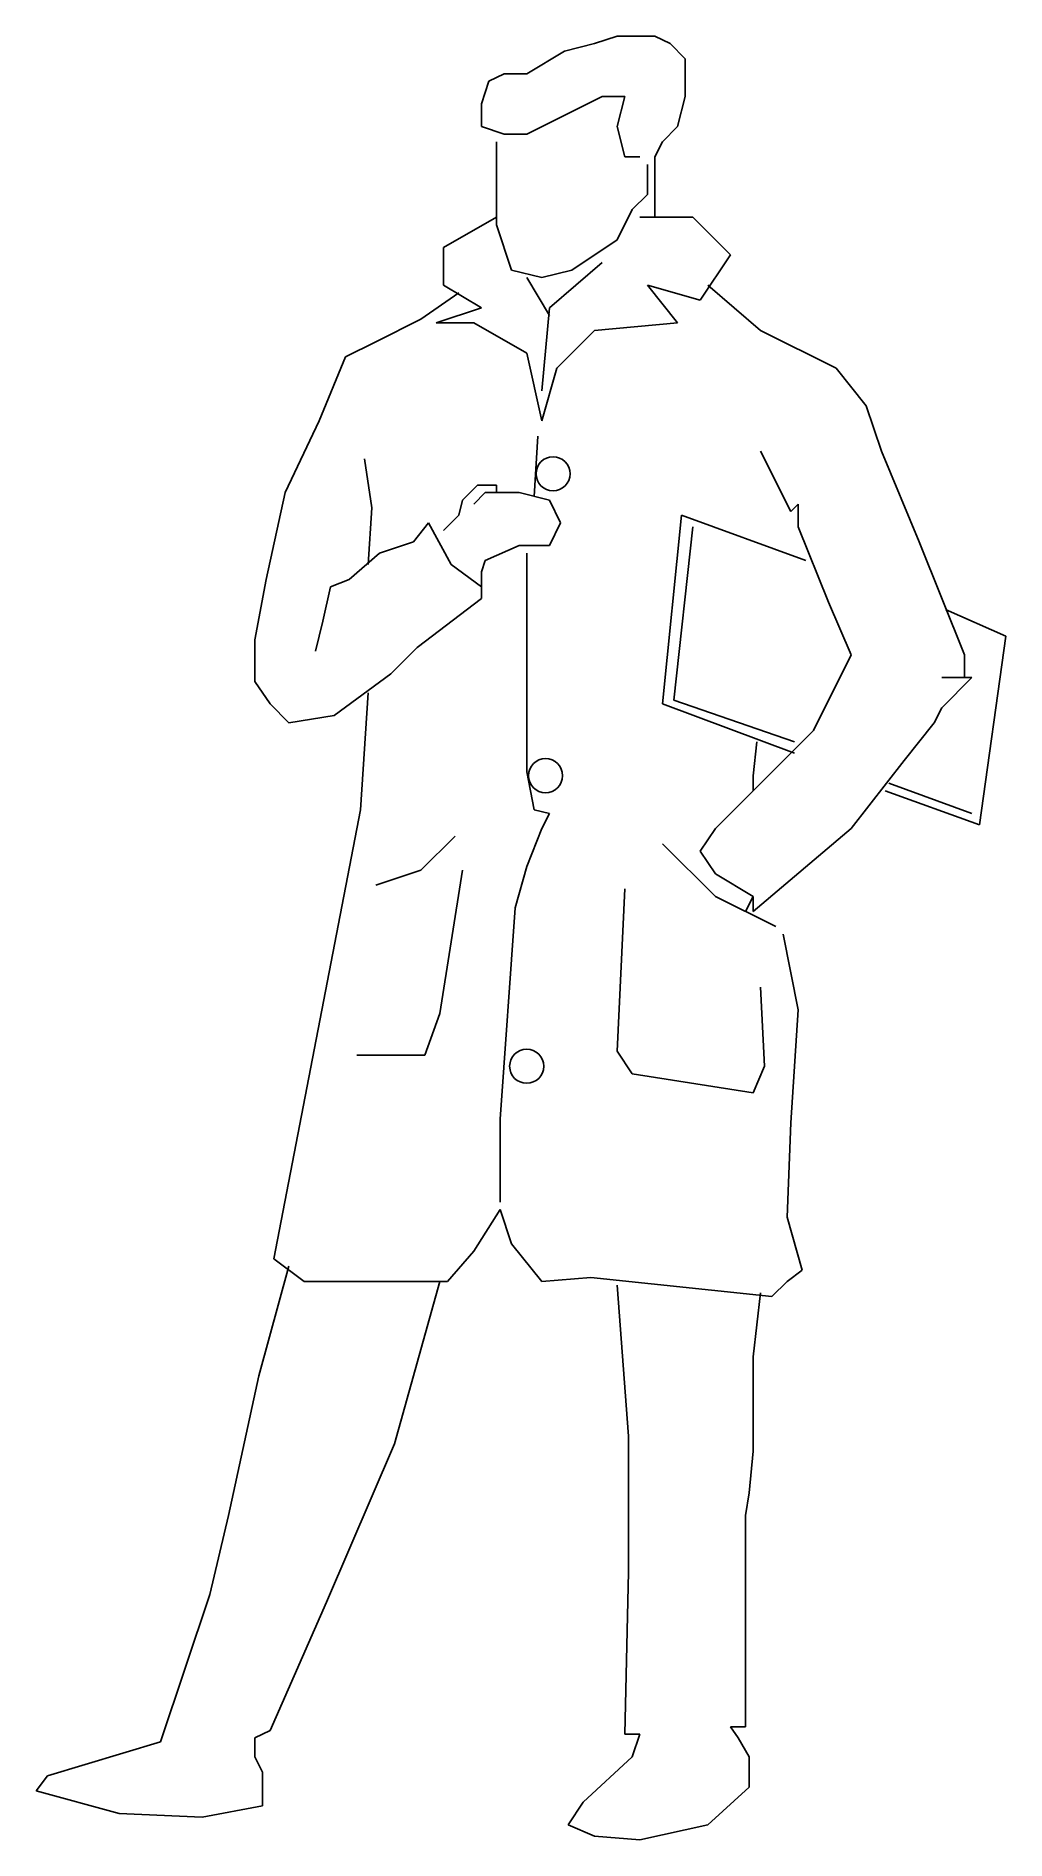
# Model space of a CAD drawing. Header units: millimetres. Extents: x -1633.27 to -1632.37, y 1833.77 to 1835.44.
import ezdxf

# ---------------------------------------------------------------- set-up
doc = ezdxf.new("R2010")
doc.units = ezdxf.units.MM
doc.header["$LTSCALE"] = 10
doc.layers.add('Humanos', color=2, linetype='Continuous')

msp = doc.modelspace()

# ---------------------------------------------------------------- linework, layer by layer
at = {"layer": 'Humanos'}
for p, q in [((-1632.8156, 1835.4023), (-1632.7808, 1835.4232)), ((-1632.7808, 1835.4232), (-1632.753, 1835.4302)), ((-1632.753, 1835.4302), (-1632.7321, 1835.4371)), ((-1632.7321, 1835.4371), (-1632.6973, 1835.4371)), ((-1632.6973, 1835.4371), (-1632.6834, 1835.4302)), ((-1632.6834, 1835.4302), (-1632.6695, 1835.4163)), ((-1632.6695, 1835.4163), (-1632.6695, 1835.3815)), ((-1632.8574, 1835.3745), (-1632.8504, 1835.3954)), ((-1632.8504, 1835.3954), (-1632.8365, 1835.4023)), ((-1632.8365, 1835.4023), (-1632.8156, 1835.4023)), ((-1632.8574, 1835.3536), (-1632.8574, 1835.3745)), ((-1632.746, 1835.3815), (-1632.7878, 1835.3606)), ((-1632.7251, 1835.3815), (-1632.746, 1835.3815)), ((-1632.7321, 1835.3536), (-1632.7251, 1835.3815)), ((-1632.6695, 1835.3815), (-1632.6764, 1835.3536)), ((-1632.7878, 1835.3606), (-1632.8156, 1835.3467)), ((-1632.8365, 1835.3467), (-1632.8574, 1835.3536)), ((-1632.8156, 1835.3467), (-1632.8365, 1835.3467)), ((-1632.7251, 1835.3258), (-1632.7321, 1835.3536)), ((-1632.6764, 1835.3536), (-1632.6903, 1835.3397)), ((-1632.8435, 1835.3397), (-1632.8435, 1835.3119)), ((-1632.7112, 1835.3258), (-1632.7251, 1835.3258)), ((-1632.6903, 1835.3397), (-1632.6973, 1835.3258)), ((-1632.6973, 1835.3258), (-1632.6973, 1835.3049)), ((-1632.8435, 1835.3119), (-1632.8435, 1835.2631)), ((-1632.7043, 1835.291), (-1632.7043, 1835.3188)), ((-1632.7182, 1835.2771), (-1632.7043, 1835.291)), ((-1632.6973, 1835.3049), (-1632.6973, 1835.2701)), ((-1632.7321, 1835.2492), (-1632.7182, 1835.2771)), ((-1632.8922, 1835.2423), (-1632.8435, 1835.2701)), ((-1632.8435, 1835.2631), (-1632.8295, 1835.2214)), ((-1632.7112, 1835.2701), (-1632.6625, 1835.2701)), ((-1632.6625, 1835.2701), (-1632.6277, 1835.2353)), ((-1632.8922, 1835.2075), (-1632.8922, 1835.2423)), ((-1632.7739, 1835.2214), (-1632.7321, 1835.2492)), ((-1632.746, 1835.2283), (-1632.7947, 1835.1866)), ((-1632.6277, 1835.2353), (-1632.6555, 1835.1935)), ((-1632.8574, 1835.1866), (-1632.8922, 1835.2075)), ((-1632.8295, 1835.2214), (-1632.8017, 1835.2144)), ((-1632.7947, 1835.1796), (-1632.8156, 1835.2144)), ((-1632.8017, 1835.2144), (-1632.7739, 1835.2214)), ((-1632.7043, 1835.2075), (-1632.6764, 1835.1727)), ((-1632.6555, 1835.1935), (-1632.7043, 1835.2075)), ((-1632.6486, 1835.2075), (-1632.5999, 1835.1657)), ((-1632.8783, 1835.2005), (-1632.9131, 1835.1761)), ((-1632.9131, 1835.1761), (-1632.9548, 1835.1553)), ((-1632.8991, 1835.1727), (-1632.8574, 1835.1866)), ((-1632.7947, 1835.1866), (-1632.8017, 1835.11)), ((-1632.8643, 1835.1727), (-1632.8991, 1835.1727)), ((-1632.8156, 1835.1448), (-1632.8643, 1835.1727)), ((-1632.753, 1835.1657), (-1632.7878, 1835.1309)), ((-1632.6764, 1835.1727), (-1632.753, 1835.1657)), ((-1632.5999, 1835.1657), (-1632.5303, 1835.1309)), ((-1632.9827, 1835.1413), (-1633.007, 1835.0822)), ((-1632.9548, 1835.1553), (-1632.9827, 1835.1413)), ((-1632.8017, 1835.0822), (-1632.8156, 1835.1448)), ((-1632.7878, 1835.1309), (-1632.8017, 1835.0822)), ((-1632.5303, 1835.1309), (-1632.5024, 1835.0961)), ((-1632.5024, 1835.0961), (-1632.4885, 1835.0543)), ((-1633.007, 1835.0822), (-1633.0383, 1835.0161)), ((-1632.8052, 1835.0683), (-1632.8087, 1835.0126)), ((-1632.9583, 1835.0021), (-1632.9653, 1835.0474)), ((-1632.572, 1834.9987), (-1632.5999, 1835.0543)), ((-1632.4885, 1835.0543), (-1632.4537, 1834.9708)), ((-1633.0383, 1835.0161), (-1633.0557, 1834.936)), ((-1632.8748, 1835.0091), (-1632.8783, 1834.9952)), ((-1632.8609, 1835.023), (-1632.8748, 1835.0091)), ((-1632.8539, 1835.0161), (-1632.8643, 1835.0056)), ((-1632.8435, 1835.023), (-1632.8609, 1835.023)), ((-1632.8226, 1835.0161), (-1632.8539, 1835.0161)), ((-1632.8435, 1835.0161), (-1632.8435, 1835.023)), ((-1632.7947, 1835.0091), (-1632.8226, 1835.0161)), ((-1632.7843, 1834.9882), (-1632.7947, 1835.0091)), ((-1632.9618, 1834.9499), (-1632.9583, 1835.0021)), ((-1632.8783, 1834.9952), (-1632.8922, 1834.9813)), ((-1632.6729, 1834.9952), (-1632.6903, 1834.8212)), ((-1632.5581, 1834.9534), (-1632.6729, 1834.9952)), ((-1632.5651, 1835.0056), (-1632.572, 1834.9987)), ((-1632.5651, 1834.9847), (-1632.5651, 1835.0056)), ((-1632.9061, 1834.9882), (-1632.92, 1834.9708)), ((-1632.8852, 1834.9499), (-1632.9061, 1834.9882)), ((-1632.7947, 1834.9673), (-1632.7843, 1834.9882)), ((-1632.6625, 1834.9847), (-1632.6799, 1834.8247)), ((-1632.5372, 1834.9151), (-1632.5651, 1834.9847)), ((-1632.9513, 1834.9604), (-1632.9792, 1834.936)), ((-1632.92, 1834.9708), (-1632.9513, 1834.9604)), ((-1632.8539, 1834.9534), (-1632.8226, 1834.9673)), ((-1632.8226, 1834.9673), (-1632.7947, 1834.9673)), ((-1632.8156, 1834.9604), (-1632.8156, 1834.8107)), ((-1632.4537, 1834.9708), (-1632.4119, 1834.8664)), ((-1632.8574, 1834.9291), (-1632.8852, 1834.9499)), ((-1632.8574, 1834.943), (-1632.8539, 1834.9534)), ((-1632.8574, 1834.9186), (-1632.8574, 1834.943)), ((-1633.0557, 1834.936), (-1633.0662, 1834.8803)), ((-1632.9966, 1834.9291), (-1633.0035, 1834.8977)), ((-1632.9792, 1834.936), (-1632.9966, 1834.9291)), ((-1632.9165, 1834.8734), (-1632.8574, 1834.9186)), ((-1632.5163, 1834.8664), (-1632.5372, 1834.9151)), ((-1632.3737, 1834.8838), (-1632.4293, 1834.9082)), ((-1633.0035, 1834.8977), (-1633.0105, 1834.8699)), ((-1633.0662, 1834.8803), (-1633.0662, 1834.8421)), ((-1632.398, 1834.7098), (-1632.3737, 1834.8838)), ((-1632.9409, 1834.849), (-1632.9165, 1834.8734)), ((-1632.5511, 1834.7968), (-1632.5163, 1834.8664)), ((-1632.4119, 1834.8664), (-1632.4119, 1834.8455)), ((-1633.0662, 1834.8421), (-1633.0523, 1834.8212)), ((-1632.9931, 1834.8107), (-1632.9409, 1834.849)), ((-1632.405, 1834.8455), (-1632.4328, 1834.8177)), ((-1632.4328, 1834.8455), (-1632.405, 1834.8455)), ((-1632.9618, 1834.8316), (-1632.9687, 1834.7237)), ((-1632.6799, 1834.8247), (-1632.5685, 1834.7864)), ((-1633.0523, 1834.8212), (-1633.0349, 1834.8038)), ((-1633.0349, 1834.8038), (-1632.9931, 1834.8107)), ((-1632.8156, 1834.8107), (-1632.8156, 1834.7585)), ((-1632.6903, 1834.8212), (-1632.5685, 1834.7759)), ((-1632.4328, 1834.8177), (-1632.4398, 1834.8038)), ((-1632.572, 1834.7759), (-1632.5511, 1834.7968)), ((-1632.4398, 1834.8038), (-1632.4676, 1834.769)), ((-1632.6416, 1834.7063), (-1632.572, 1834.7759)), ((-1632.6033, 1834.7864), (-1632.6068, 1834.7551)), ((-1632.8156, 1834.7585), (-1632.8087, 1834.7237)), ((-1632.4676, 1834.769), (-1632.5163, 1834.7063)), ((-1632.6068, 1834.7551), (-1632.6068, 1834.7411)), ((-1632.485, 1834.7411), (-1632.398, 1834.7098)), ((-1632.4815, 1834.7481), (-1632.405, 1834.7203)), ((-1632.9687, 1834.7237), (-1633.0488, 1834.3096)), ((-1632.8087, 1834.7237), (-1632.7947, 1834.7203)), ((-1632.7947, 1834.7203), (-1632.8017, 1834.7063)), ((-1632.9131, 1834.6681), (-1632.8817, 1834.6994)), ((-1632.8017, 1834.7063), (-1632.8156, 1834.6715)), ((-1632.6416, 1834.6437), (-1632.6903, 1834.6924)), ((-1632.6555, 1834.6855), (-1632.6416, 1834.7063)), ((-1632.5163, 1834.7063), (-1632.6068, 1834.6298)), ((-1632.6416, 1834.6646), (-1632.6555, 1834.6855)), ((-1632.9548, 1834.6541), (-1632.9131, 1834.6681)), ((-1632.8748, 1834.6681), (-1632.8957, 1834.5358)), ((-1632.8156, 1834.6715), (-1632.8261, 1834.6333)), ((-1632.6068, 1834.6437), (-1632.6416, 1834.6646)), ((-1632.7251, 1834.6507), (-1632.7321, 1834.501)), ((-1632.5859, 1834.6159), (-1632.6416, 1834.6437)), ((-1632.6068, 1834.6437), (-1632.6138, 1834.6298)), ((-1632.6068, 1834.6298), (-1632.6068, 1834.6437)), ((-1632.8261, 1834.6333), (-1632.84, 1834.4384)), ((-1632.5651, 1834.5393), (-1632.579, 1834.6089)), ((-1632.5964, 1834.4871), (-1632.5999, 1834.5602)), ((-1632.8957, 1834.5358), (-1632.9096, 1834.4975)), ((-1632.572, 1834.4349), (-1632.5651, 1834.5393)), ((-1632.9096, 1834.4975), (-1632.9722, 1834.4975)), ((-1632.7321, 1834.501), (-1632.7182, 1834.4801)), ((-1632.7182, 1834.4801), (-1632.6068, 1834.4627)), ((-1632.6068, 1834.4627), (-1632.5964, 1834.4871)), ((-1632.84, 1834.4384), (-1632.84, 1834.3618)), ((-1632.5755, 1834.3479), (-1632.572, 1834.4349)), ((-1632.8643, 1834.3166), (-1632.84, 1834.3549)), ((-1632.84, 1834.3549), (-1632.8295, 1834.3235)), ((-1632.5616, 1834.2992), (-1632.5755, 1834.3479)), ((-1633.0488, 1834.3096), (-1633.0209, 1834.2887)), ((-1632.8887, 1834.2887), (-1632.8643, 1834.3166)), ((-1632.8295, 1834.3235), (-1632.8017, 1834.2887)), ((-1633.0349, 1834.3027), (-1633.0627, 1834.2017)), ((-1632.8017, 1834.2887), (-1632.7565, 1834.2922)), ((-1632.7565, 1834.2922), (-1632.5894, 1834.2748)), ((-1632.5755, 1834.2887), (-1632.5616, 1834.2992)), ((-1633.0209, 1834.2887), (-1632.8887, 1834.2887)), ((-1632.9374, 1834.1391), (-1632.8957, 1834.2887)), ((-1632.7321, 1834.2853), (-1632.7217, 1834.1461)), ((-1632.6068, 1834.2191), (-1632.5999, 1834.2783)), ((-1632.5894, 1834.2748), (-1632.5755, 1834.2887)), ((-1632.6068, 1834.1321), (-1632.6068, 1834.2191)), ((-1633.0627, 1834.2017), (-1633.0905, 1834.073)), ((-1632.7217, 1834.1461), (-1632.7217, 1834.0208)), ((-1633.0001, 1833.9929), (-1632.9374, 1834.1391)), ((-1632.6103, 1834.0939), (-1632.6068, 1834.1321)), ((-1632.6138, 1834.073), (-1632.6103, 1834.0939)), ((-1633.0905, 1834.073), (-1633.1079, 1833.9999)), ((-1632.6138, 1833.8781), (-1632.6138, 1834.073)), ((-1632.7217, 1834.0208), (-1632.7251, 1833.8711)), ((-1633.1079, 1833.9999), (-1633.1532, 1833.8642)), ((-1633.0523, 1833.8746), (-1633.0001, 1833.9929)), ((-1632.6277, 1833.8781), (-1632.6138, 1833.8781)), ((-1632.6207, 1833.8677), (-1632.6277, 1833.8781)), ((-1633.1532, 1833.8642), (-1633.2576, 1833.8329)), ((-1633.0662, 1833.8677), (-1633.0523, 1833.8746)), ((-1633.0662, 1833.8503), (-1633.0662, 1833.8677)), ((-1632.7251, 1833.8711), (-1632.7112, 1833.8711)), ((-1632.7112, 1833.8711), (-1632.7182, 1833.8503)), ((-1632.6103, 1833.8503), (-1632.6207, 1833.8677)), ((-1633.0592, 1833.8363), (-1633.0662, 1833.8503)), ((-1632.7182, 1833.8503), (-1632.7634, 1833.8085)), ((-1632.6103, 1833.8224), (-1632.6103, 1833.8503)), ((-1633.2576, 1833.8329), (-1633.268, 1833.8189)), ((-1633.0592, 1833.805), (-1633.0592, 1833.8363)), ((-1633.268, 1833.8189), (-1633.1915, 1833.7981)), ((-1632.6486, 1833.7876), (-1632.6103, 1833.8224)), ((-1633.1915, 1833.7981), (-1633.1149, 1833.7946)), ((-1633.1149, 1833.7946), (-1633.0592, 1833.805)), ((-1632.7634, 1833.8085), (-1632.7773, 1833.7876)), ((-1632.7773, 1833.7876), (-1632.753, 1833.7772)), ((-1632.753, 1833.7772), (-1632.7112, 1833.7737)), ((-1632.7112, 1833.7737), (-1632.6486, 1833.7876))]:
    msp.add_line(p, q, dxfattribs=at)
for centre in [(-1632.7913, 1835.0335), (-1632.7982, 1834.7551), (-1632.8156, 1834.4871)]:
    msp.add_circle(centre, 0.0157, dxfattribs=at)

doc.saveas('drawing.dxf')
